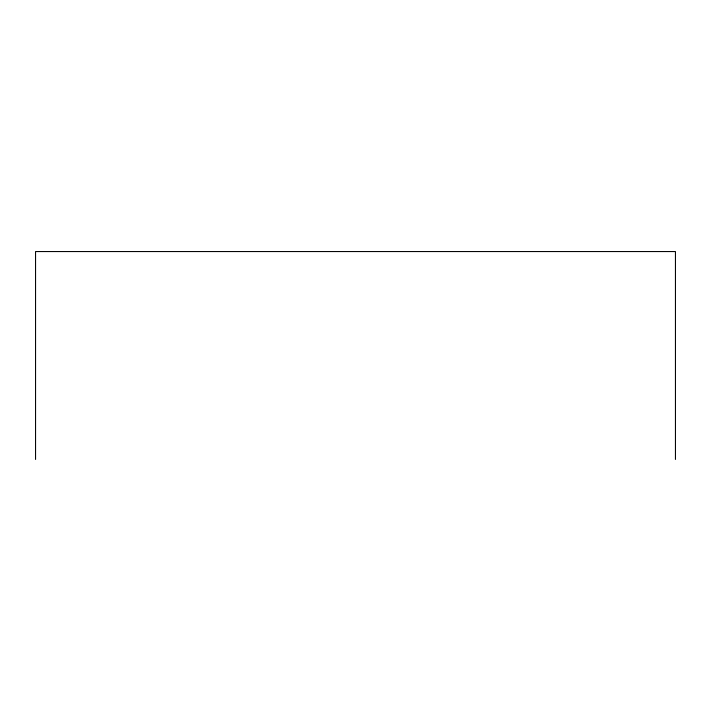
<?xml version="1.0" encoding="UTF-8"?>
<svg xmlns="http://www.w3.org/2000/svg" width="711" height="711" viewBox="0 0 711 711"><rect width="100%" height="100%" fill="white"/><g stroke="black" fill="none" stroke-linecap="round" stroke-linejoin="round"><path stroke-width="1.07" d="M675.45 459.448L675.45 251.552L35.55 251.552L35.55 459.448"/></g></svg>
